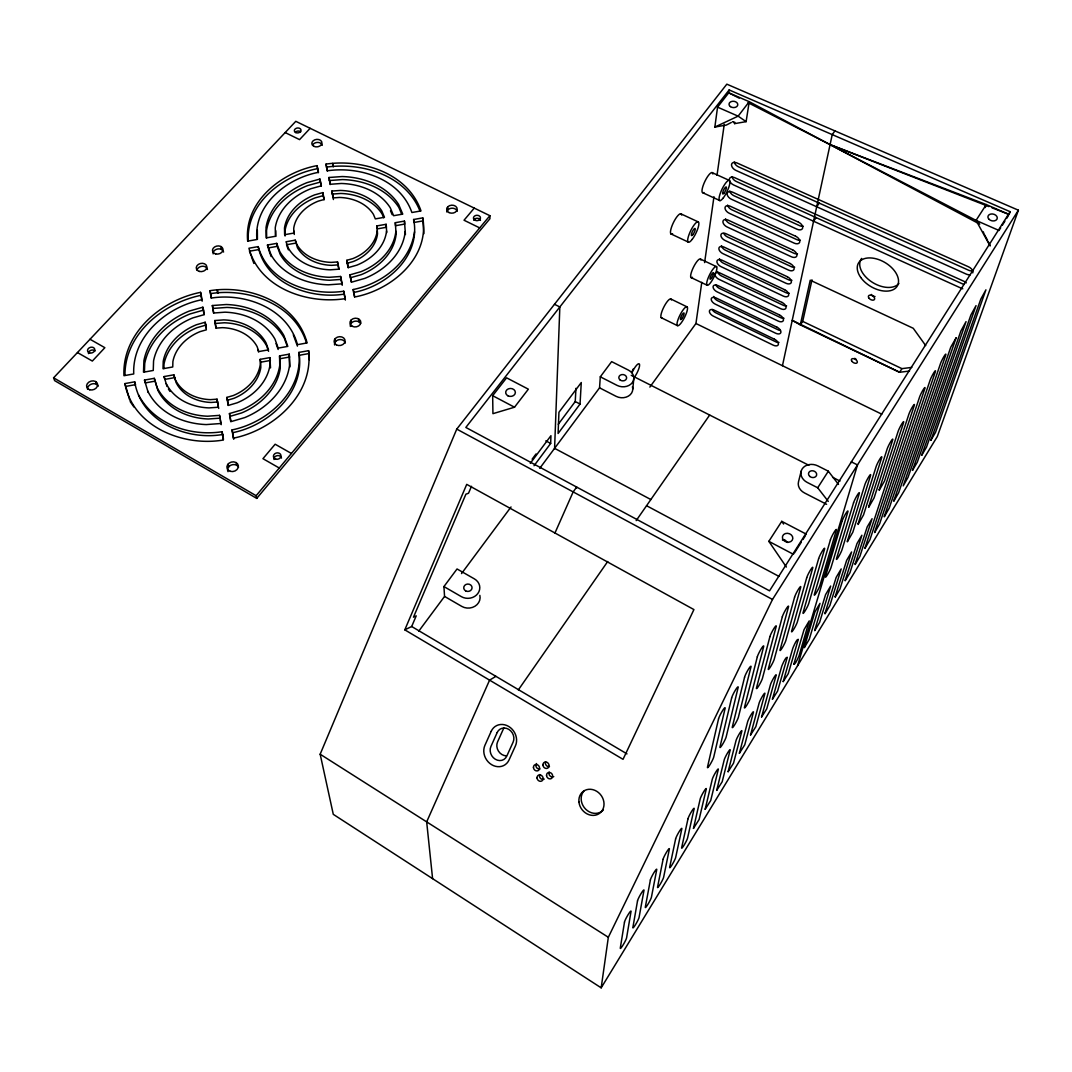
<?xml version="1.0" encoding="UTF-8"?>
<svg xmlns="http://www.w3.org/2000/svg" width="1072" height="1072" viewBox="0 0 1072 1072"><rect width="100%" height="100%" fill="white"/><g stroke="black" fill="none" stroke-linecap="round" stroke-linejoin="round"><path stroke-width="1.5" d="M163.869 368.567L164.003 364.118A54.23 43.429 -12.5 0 1 197.181 327.603L205.851 325.124L205.181 322.243L196.484 324.722A54.35 43.483 -12.4 0 0 163.225 361.277L163.011 368.714L172.753 366.972L172.887 361.626A44.461 35.577 -12.4 0 1 200.075 331.623L206.347 329.828L205.181 322.243M534.044 465.744L550.673 443.433L550.941 435.701L530.265 463.359M144.439 371.716L144.733 363.435A73.955 59.241 -12.5 0 1 190.066 313.935L203.546 310.103L202.863 307.208L189.355 311.041A74.129 59.308 -12.4 0 0 143.916 360.607L143.501 372.198L153.256 370.456L153.564 360.942A64.24 51.402 -12.4 0 1 192.906 317.861L204.015 314.699L202.863 307.208M554.572 448.887L559.839 306.954L554.479 304.287M124.955 375.388C124.647 334.022 163.292 302.894 201.255 295.269L200.571 292.348C161.403 300.066 122.074 332.99 123.95 375.696L133.732 373.954C132.111 336.059 166.964 306.726 201.71 299.758L200.571 292.348M558.271 424.271L575.235 401.544L575.959 388.305M580.046 404.037L581.279 382.53L558.941 412.278L558.097 433.49L580.046 404.037L575.235 401.544M576.602 488.055L576.669 487.063L573.158 491.914L554.921 533.092M539.739 468.317L599.543 387.836L600.307 376.821L611.643 361.626L628.353 370.081A11.135 9.058 4.8 0 1 632.319 382.61A11.135 9.058 4.8 0 1 617.07 385.384L600.307 376.821M632.775 389.096L633.86 378.094M731.345 122.463L726.347 125.062L714.85 127.045L717.557 107.146L728.746 92.808L729.148 89.941L1010.119 211.693L1009.141 214.494L992.002 207.807M601.178 987.835L608.333 937.276L772.497 599.462L1018.4 210.206L726.829 84.165L456.752 429.108L320.166 754.219L333.285 814.345L601.178 987.835L937.303 436.545L1018.4 210.206M649.86 387.086L695.942 323.503L701.785 282.338M704.599 262.586L713.965 196.739M717.007 175.339L724.257 124.298M732.565 121.659A4.328 3.149 5.3 0 1 734.642 123.628L746.112 121.645L749.234 101.693L728.746 92.808L739.171 98.142M782.453 365.713L832.234 134.603L834.927 130.905M909.512 371.046L899.609 372.279L792.221 320.354L800.302 324.883L802.7 321.386L811.986 279.846M801.173 471.184L798.506 481.784A11.712 9.608 14.5 0 0 804.523 492.973L826.592 504.296M414.529 231.807C410.308 262.452 382.021 283.651 353.184 289.534L354.484 296.917M851.141 462.648L851.369 461.858L857.493 464.926L797.568 665.725M985.262 207.566L986.267 204.564L830.076 144.626L748.109 102.711M404.801 629.84L466.722 484.37L693.919 609.579L623.033 759.324L404.801 629.84L411.675 626.504L416.204 615.877L413.484 617.177L465.905 494.179L468.518 493.254L471.492 486.299M503.813 728.009L497.555 741.918A9.501 8.268 58.2 0 0 506.279 755.854M1010.119 211.693L769.535 590.833L465.838 427.447L729.148 89.941M794.406 553.031L801.24 542.258M802.941 539.564L805.514 535.531M1000.685 227.8L998.997 230.467L976.043 220.403L986.267 204.564L1009.141 214.494M1002.374 225.147L1004.906 221.154M1006.608 218.487L1008.296 215.82M911.83 367.388L901.927 368.647L899.609 372.279L800.302 324.883L810.231 280.207L913.25 328.287L925.685 345.573M817.708 487.773L828.334 471.198L817.909 465.931A11.819 9.661 14.3 0 0 802.178 468.906A11.819 9.661 14.3 0 0 807.243 482.44L817.708 487.773L828.294 501.428M786.379 567.034L768.838 541.347L781.756 521.34L806.358 534.178M518.339 689.912L607.717 561.5M636.178 520.617L709.664 415.052M813.581 221.221L816.14 217.616M816.69 206.762L819.276 203.131M734.642 123.628L734.843 122.315L733.503 122.087M418.804 631.086L444.558 596.421L443.929 586.572L457.047 568.964L474.414 578.893A11.913 10.559 -1.7 0 1 477.857 593.499A11.913 10.559 -1.7 0 1 461.335 596.635L443.929 586.572M461.523 573.587L511.022 506.962M532.114 459.191L536.04 453.952M514.506 407.213L528.362 389.176L506.587 377.826L492.664 395.689L492.932 413.671L514.506 407.213L492.664 395.689M256.744 498.4L256.141 495.72L489.891 215.7L295.792 121.324L53.6 377.813L54.632 380.627L256.744 498.4L489.931 218.715L489.891 215.7M474.253 208.102L464.029 220.229L479.707 227.907M310.156 128.318L299.57 139.615L285.179 132.566M495.907 676.338L489.582 680.144L426.669 821.876L432.592 878.651M714.85 127.045L738.126 116.151L749.234 101.693L979.728 224.115L976.043 220.403L989.912 245.662M782.413 539.899L784.476 539.672L787.853 542.526M233.723 439.292L232.678 432.686C269.005 425.437 305.587 392.084 298.927 352.407L308.602 350.665L309.232 359.723M289.252 354.135L289.494 365.726A74.129 59.308 -12.4 0 1 244.805 417.571L230.735 421.711L229.448 413.564L240.945 410.174A64.24 51.402 -12.4 0 0 279.738 365.378L279.578 355.877L289.252 354.135L289.963 366.919M230.855 421.229L230.091 416.338L241.575 412.961A64.092 51.335 -12.5 0 0 280.261 368.219L279.578 355.877M308.602 350.665C313.774 394.576 273.481 430.153 233.334 438.18L232.034 429.926C267.558 422.676 303.162 391.253 298.927 352.407M269.889 357.606L269.983 365.043A54.35 43.483 -12.4 0 1 237.126 402.817L228.162 405.457L226.889 397.404L233.321 395.514A44.461 35.577 -12.4 0 0 260.241 364.694L260.188 359.348L269.889 357.606L270.533 367.884M353.532 292.468C386.898 286.358 421.108 256.114 413.631 219.492L422.783 217.897C429.725 258.164 391.173 290.217 354.792 296.957L353.184 289.534M351.294 282.164L349.995 274.834L360.822 271.739A60.782 46.726 -6.7 0 0 395.876 231.257M350.343 277.769L361.143 274.687A60.648 46.686 -6.7 0 0 396.117 234.259L395.3 222.695L404.466 221.087L404.693 224.088L395.555 225.696L395.3 222.695M347.315 263.725L346.846 260.295L352.902 258.58A42.076 32.348 -6.7 0 0 377.237 230.721M322.806 192.612L324.253 199.459L318.344 201.107A42.076 32.348 -6.7 0 0 293.728 228.269L293.849 233.08L284.629 234.688L284.495 227.988A51.429 39.53 -6.7 0 1 314.605 194.89L322.806 192.612L323.195 195.64L315.021 197.918A51.322 39.503 -6.7 0 0 284.978 230.976L285.072 236.001M319.925 179.051L307.195 182.575A70.136 53.922 -6.7 0 0 266.03 227.452L266.164 237.904L275.397 236.296L275.263 227.72A60.782 46.726 -6.7 0 1 310.893 188.712L321.359 185.818L319.925 179.051L321.185 186.139M320.314 182.079L307.624 185.59A69.988 53.881 -6.7 0 0 266.553 230.44L266.647 237.89M317.071 165.637C281.534 172.177 243.867 201.777 247.672 241.133L256.918 239.512C253.595 204.605 286.961 178.247 318.491 172.324L317.071 165.637L318.33 172.686M317.473 168.679C283.021 175.178 246.037 203.104 248.222 241.28M124.888 383.588L134.697 381.833L135.541 384.647L125.759 386.402L124.888 383.588C133.062 426.964 183.352 446.903 223.324 440.016L222.051 431.735C190.374 436.639 154.14 424.485 138.556 394.965M155.092 381.136L145.323 382.892L144.492 380.078L154.288 378.322L157.035 387.421A64.24 51.402 -12.4 0 0 207.606 416.217L219.532 415.36L220.202 418.134L208.303 418.991A64.092 51.335 -12.5 0 1 157.839 390.221L154.288 378.322M217.71 401.973L211.063 402.456A44.367 35.537 -12.5 0 1 176.183 382.731L174.602 377.639L164.847 379.394L164.07 376.567L173.838 374.825L175.419 379.917A44.461 35.577 -12.4 0 0 210.38 399.655L217.04 399.173L218.701 408.419M228.336 405.243L227.532 400.204L233.951 398.315A44.367 35.537 -12.5 0 0 260.804 367.535L260.751 362.189L270.425 360.46M280.087 358.731L289.748 356.989M299.41 355.261L309.044 353.532M258.205 246.614L248.932 248.235C259.746 288.435 307.597 304.528 345.331 298.632L343.75 291.209C310.317 296.287 268.08 282.043 258.205 246.614C265.776 283.879 309.996 299.503 344.112 294.13L345.385 300.066M267.477 245.006L276.737 243.384L279.779 251.572A60.782 46.726 -6.7 0 0 329.292 277.3L340.628 276.482L342.182 283.825L328.327 284.817A70.136 53.922 -6.7 0 1 271.136 254.989L267.477 245.006L268 247.967L277.233 246.359L280.274 254.533A60.648 46.686 -6.7 0 0 329.694 280.234L340.99 279.43L342.236 285.286M295.242 240.155L285.996 241.763L288.381 248.141A51.429 39.53 -6.7 0 0 330.256 269.822L339.074 269.179L337.533 261.93L331.194 262.385A42.076 32.348 -6.7 0 1 296.984 244.738L295.242 240.155L297.44 247.712A41.982 32.321 -6.7 0 0 331.583 265.347L337.908 264.891L338.832 269.233M376.955 225.897L386.134 224.289L386.402 227.291L377.237 228.885L376.955 225.897L377.518 233.709A41.982 32.321 -6.7 0 1 353.251 261.541L347.207 263.256L348.186 267.786M258.741 249.588L249.481 251.196L250.928 255.23M286.479 244.738L295.698 243.13M422.783 217.897L422.971 220.899L413.832 222.494L413.631 219.492M326.022 164.096C362.617 158.696 408.003 173.222 421.015 210.929L411.889 212.511C400.285 179.064 359.991 166.066 327.469 170.783L326.022 164.096L327.282 171.145M326.411 167.138C361.974 162.006 406.127 175.326 420.077 211.331M328.93 177.496L342.182 176.545A70.136 53.922 -6.7 0 1 398.596 204.417L402.764 214.105L393.625 215.7L390.235 207.727A60.782 46.726 -6.7 0 0 341.298 183.473L330.39 184.263L328.93 177.496L330.189 184.585M329.305 180.538L342.531 179.573A69.988 53.881 -6.7 0 1 398.838 207.432L401.799 214.346M331.864 191.057L340.4 190.441A51.429 39.53 -6.7 0 1 381.846 211.063L384.473 217.294L375.321 218.889L373.445 214.387A42.076 32.348 -6.7 0 0 339.502 197.449L333.338 197.891L331.864 191.057L333.419 199.539M332.24 194.072L340.762 193.456A51.322 39.503 -6.7 0 1 382.128 214.065L383.696 217.804M210.032 290.686C248.597 284.428 296.274 302.224 307.101 342.933L297.467 344.661C287.805 308.535 245.488 292.629 211.197 298.083L210.032 290.686L211.385 298.043M210.688 293.607C248.101 287.685 294.559 303.952 306.485 342.919M212.377 305.52L226.286 304.515A74.129 59.308 -12.4 0 1 283.933 335.616L287.819 346.39L278.171 348.105L275.008 339.261A64.24 51.402 -12.4 0 0 225.013 312.18L213.556 313.011L212.377 305.52L213.73 312.917M213.02 308.428L226.916 307.423A73.955 59.241 -12.5 0 1 284.442 338.497L287.216 346.176M214.748 320.541L223.713 319.898A54.35 43.483 -12.4 0 1 266.07 342.919L268.509 349.834L258.834 351.562L257.092 346.578A44.461 35.577 -12.4 0 0 222.413 327.657L215.941 328.126L214.748 320.541L216.115 327.965M215.392 323.436L224.356 322.779A54.23 43.429 -12.5 0 1 266.606 345.787L268.563 351.321M223.485 439.453L222.721 434.495C186.233 440.806 141.156 421.47 134.697 381.833M988.893 206.588L830.076 144.626L977.021 220.899M717.557 107.146L738.126 116.151L746.112 121.645M963.782 284.442L736.25 181.449A5.481 3.444 35.5 0 1 731.988 176.652M711.969 172.552L729.054 180.297M702.977 192.839L719.969 200.625M680.626 213.717L697.859 221.73M670.871 233.87L688.05 241.964M700.632 259.156L716.645 266.727A10.465 2.479 -63.7 0 1 710.79 282.392A10.465 2.479 -63.7 0 1 707.895 278.64A10.465 2.479 -63.7 0 1 716.645 266.74M802.7 321.386L901.927 368.647M690.958 277.501L706.93 285.125M671.045 299.101L687.192 306.927A10.586 2.559 -63.3 0 1 681.39 322.632A10.586 2.559 -63.3 0 1 678.174 319.201A10.586 2.559 -63.3 0 1 687.192 306.927M695.942 323.503L881.76 414.167M661.236 317.701L677.33 325.593M631.247 375.321L808.891 465.302M832.596 477.308L839.992 481.06M599.543 387.836L616.132 396.345A11.042 9.018 4.9 0 0 628.393 396.131A11.042 9.018 4.9 0 0 632.413 386.751M768.838 541.347L793.561 554.371M545.836 440.86L550.673 443.433M554.599 448.337L650.851 499.539M646.563 505.716L778.982 576.401M456.752 429.108L772.497 599.462M90.008 339.261L104.855 347.69L92.339 361.063L77.452 352.554M291.423 453.456L275.142 444.223L262.948 458.682L279.269 468.022M444.558 596.421L461.804 606.417A11.805 10.492 -1.6 0 0 474.95 606.243A11.805 10.492 -1.6 0 0 479.854 595.375M53.6 377.813L256.141 495.72M411.675 626.504L626.986 753.884M320.166 754.219L608.333 937.276M828.334 471.198L838.505 484.423M130.154 401.531L133.933 406.998M781.756 521.34L783.578 524.047M983.212 231.807L983.667 232.503M987.593 240.342L983.868 233.616M988.263 241.696L990.233 245.783M390.489 210.742L392.178 214.722M286.948 246.011L288.381 249.843M268.523 249.401L271.136 256.53M293.326 334.866L297.426 346.122M251.411 256.57L253.876 263.444M276.067 343.603L278.157 349.499M257.669 349.445L258.54 351.938M95.676 381.578L96.614 384.392M164.07 376.567L167.018 386.469M144.492 380.078L148.164 392.406M125.759 386.402L129.712 400.003M173.838 374.825L174.602 377.639M222.051 431.735L222.721 434.495M228.095 464.069L228.751 466.789M236.135 462.595L236.778 465.315M232.034 429.926L232.678 432.686M229.448 413.564L230.091 416.338M226.889 397.404L227.626 400.727M217.455 290.15L218.098 293.071M217.026 290.177L217.67 293.098M346.846 260.295L348.427 267.544L356.855 265.146A51.429 39.53 -6.7 0 0 386.55 230.989M349.995 274.834L351.589 282.164L364.815 278.372A70.136 53.922 -6.7 0 0 405.203 231.539M323.195 195.64L324.066 199.74M220.953 246.533L221.582 249.495M260.188 359.348L260.751 362.189M276.737 243.384L277.233 246.359M201.255 295.269L202.166 301.178M203.546 310.103L204.229 314.592M205.851 325.124L206.32 328.153M220.443 419.768L221.207 424.659M217.04 399.173L218.273 407.239L209 407.909A54.35 43.483 -12.4 0 1 166.24 383.655M219.532 415.36L220.792 423.52L206.213 424.579A74.129 59.308 -12.4 0 1 147.815 391.186M335.134 338.739L335.523 341.62M340.628 276.482L340.99 279.43M337.533 261.93L337.908 264.891M343.75 291.209L344.112 294.13M333.472 166.629L332.682 163.386L333.07 166.669M350.933 320.233L351.281 323.128M358.517 318.88L358.865 321.774M422.971 220.899L423.949 233.642M404.466 221.087L405.43 234.527M386.134 224.289L386.724 232.637M447.6 207.043L447.734 210.058M294.197 231.244L294.277 234.46M275.759 230.708L275.852 236.416M257.347 230.158L257.427 239.404M603.362 809.923A13.628 11.872 53 0 1 585.727 809.239A13.628 11.872 53 0 1 584.012 790.841M553.755 776.637A3.363 2.935 55.5 0 1 549.172 772.095M549.467 766.534A3.35 2.935 55.9 0 1 545.594 761.71M539.98 769.013A3.35 2.921 56.2 0 1 536.536 763.532M544.254 779.076A3.35 2.921 55.9 0 1 539.685 774.547M715.922 285.072A5.079 2.948 34.7 0 0 719.54 288.475L780.604 317.634A5.172 3.002 33 0 0 784.034 318.29M692.512 277.313A10.425 2.559 -63.7 0 1 693.396 267.384A10.425 2.559 -63.7 0 1 700.927 260.04M719.459 258.767A5.172 3.055 34.9 0 0 723.479 263.23L785.763 292.602A5.266 3.122 33.1 0 0 789.26 293.232M712.197 309.46A4.998 2.841 34.6 0 0 715.748 312.796L775.632 341.74A5.079 2.894 33 0 0 778.996 342.41M727.647 205.1A5.373 3.31 35.3 0 0 731.828 209.777L796.697 239.565A5.467 3.39 33.2 0 0 800.355 240.141M661.92 317.875A10.546 2.653 -63.4 0 1 664.158 306.431A10.546 2.653 -63.4 0 1 671.38 299.932M725.543 218.902A5.32 3.243 35.2 0 0 729.684 223.525L793.883 253.22A5.427 3.323 33.2 0 0 797.501 253.809M717.503 271.551A5.132 3.002 34.8 0 0 721.496 275.96L783.15 305.239A5.226 3.069 33.1 0 0 786.62 305.882M734.226 162.006A5.534 3.511 35.7 0 0 738.528 166.857L968.579 270.211A5.95 3.792 27.9 0 0 972.76 270.868M723.814 233.468A5.266 3.176 35.1 0 0 727.58 237.019L791.123 266.606A5.373 3.256 33.2 0 0 794.7 267.209M632.024 372.681A9.152 2.305 -62.8 0 1 639.408 364.091A9.152 2.305 -62.8 0 1 634.423 377.197M633.297 368.929A9.152 2.318 -62.8 0 1 632.266 371.046M713.711 296.435A5.038 2.894 34.7 0 0 717.637 300.736L778.098 329.801A5.132 2.948 33 0 0 780.443 330.484M721.443 245.729A5.226 3.122 35 0 0 725.516 250.245L788.416 279.725A5.32 3.189 33.1 0 0 791.953 280.341M729.791 191.017A5.427 3.377 35.4 0 0 734.012 195.761L799.565 225.643A5.521 3.457 33.3 0 0 803.263 226.205M672.6 233.803A11.283 2.988 -64.1 0 1 673.377 222.681A11.283 2.988 -64.1 0 1 681.658 215.07M703.929 192.518A11.149 2.881 -64.5 0 1 704.961 181.222A11.149 2.881 -64.5 0 1 712.893 174.012M898.885 283.504A22.512 13.963 30.6 0 1 871.482 281.748A22.512 13.963 30.6 0 1 861.633 258.419M970.321 274.713A5.95 3.779 28 0 1 966.14 274.043L735.874 170.381A5.534 3.511 35.7 0 1 731.546 164.472A5.534 3.511 35.7 0 1 737.013 162.971L968.565 266.834A5.95 3.779 28 0 1 972.773 272.891M875.007 296.529A3.457 2.104 30.7 0 1 871.348 294.452M962.777 288.77A5.896 3.698 28.1 0 1 961.356 288.261L733.623 184.947A5.481 3.43 35.6 0 1 729.335 179.131A5.481 3.43 35.6 0 1 734.735 177.697L963.728 281.199A5.896 3.698 28.1 0 1 966.261 282.887M856.166 359.281A3.296 1.903 30.9 0 1 854.759 358.316M295.416 132.191A3.35 2.466 -7.2 0 1 300.723 131.802M473.717 220.189A3.497 2.693 -1.8 0 1 477.228 218.286A3.497 2.693 -1.8 0 1 480.457 220.376M273.976 459.499A3.832 3.203 -11.6 0 1 277.192 455.654A3.832 3.203 -11.6 0 1 281.507 458.106M88.48 353.599A3.698 2.881 -16.4 0 1 90.865 350.343A3.698 2.881 -16.4 0 1 95.086 350.959M228.001 471.653A5.775 4.811 -13.9 0 1 231.11 465.101A5.775 4.811 -13.9 0 1 238.574 467.178M334.571 344.956A5.494 4.422 -7.4 0 1 339.074 339.663A5.494 4.422 -7.4 0 1 345.372 343.027M87.542 389.216A5.628 4.449 -17.1 0 1 91.87 383.95A5.628 4.449 -17.1 0 1 98.249 386.121M196.98 270.238A5.333 4.114 -11.5 0 1 202.273 266.258A5.333 4.114 -11.5 0 1 207.472 269.474M312.582 145.082A5.065 3.752 -6.7 0 1 317.808 142.415A5.065 3.752 -6.7 0 1 322.27 145.336M213.14 253.876A5.293 4.06 -10.7 0 1 217.71 248.959A5.293 4.06 -10.7 0 1 223.579 252.054M446.863 212.042A5.226 4.007 -2.7 0 1 451.714 208.209A5.226 4.007 -2.7 0 1 457.181 211.291M350.356 326.424A5.454 4.355 -6.6 0 1 354.108 321.372A5.454 4.355 -6.6 0 1 360.661 323.436M170.019 391.468A54.23 43.429 -12.5 0 1 168.411 389.015M912.513 470.34L917.31 462.179L966.046 321.613L960.874 331.007L912.513 470.34M921.732 455.265L926.476 447.185L976.043 305.627L970.91 314.94L921.732 455.265M930.844 440.351L935.548 432.338L985.918 289.829L980.826 299.075L930.844 440.351M693.477 828.388L699.105 819.531L706.274 789.046A6.231 0.724 -61.1 0 0 703.795 791.592A6.231 0.724 -61.1 0 0 700.217 798.895L693.477 828.388M956.09 337.881L908.038 477.348L903.2 485.871L950.73 347.248L956.09 337.881M705.162 809.266L710.709 800.543L718.28 769.522A6.177 0.71 -61.2 0 0 715.868 771.974A6.177 0.71 -61.2 0 0 712.29 779.25L705.162 809.266M716.699 790.386L722.18 781.769L730.126 750.239A6.137 0.697 -61.2 0 0 727.781 752.598A6.137 0.697 -61.2 0 0 724.216 759.86L716.699 790.386M728.116 771.706L733.516 763.21L741.837 731.198A6.097 0.697 -61.3 0 0 739.559 733.462A6.097 0.697 -61.3 0 0 735.995 740.698L728.116 771.706M739.399 753.254L744.732 744.879L753.402 712.384A6.057 0.683 -61.4 0 0 751.191 714.555A6.057 0.683 -61.4 0 0 747.64 721.764L739.399 753.254M750.534 735.03L755.8 726.762L764.832 693.812A6.003 0.683 -61.5 0 0 762.674 695.875A6.003 0.683 -61.5 0 0 759.137 703.071L750.534 735.03M624.494 922.067L620.286 948.117A6.325 0.71 -60.5 0 0 623.127 944.901A6.325 0.71 -60.5 0 0 626.597 937.799L631.033 911.441A6.539 0.764 -60.6 0 0 628.112 914.657A6.539 0.764 -60.6 0 0 624.494 922.067M761.562 717.007L766.748 708.847L776.115 675.44A5.976 0.67 -61.6 0 0 774.024 677.424A5.976 0.67 -61.6 0 0 770.487 684.593L761.562 717.007M637.518 900.882L632.869 927.548A6.271 0.697 -60.6 0 0 635.629 924.439A6.271 0.697 -60.6 0 0 639.086 917.351L643.977 890.39A6.486 0.75 -60.6 0 0 641.123 893.485A6.486 0.75 -60.6 0 0 637.518 900.882M772.443 699.185L777.575 691.145L787.277 657.297C785.803 656.6 782.694 663.849 781.716 666.342L772.443 699.185M650.382 879.965L645.29 907.234A6.218 0.697 -60.7 0 0 647.97 904.219A6.218 0.697 -60.7 0 0 651.441 897.157L656.747 869.593A6.432 0.75 -60.7 0 0 653.987 872.581A6.432 0.75 -60.7 0 0 650.382 879.965M783.203 681.578L788.268 673.631L798.292 639.368C796.911 638.537 793.762 645.88 792.798 648.305L783.203 681.578M663.086 859.302L657.551 887.16A6.164 0.683 -60.8 0 0 660.178 884.253A6.164 0.683 -60.8 0 0 663.635 877.218L669.37 849.078A6.378 0.737 -60.8 0 0 666.677 851.945A6.378 0.737 -60.8 0 0 663.086 859.302M793.856 664.171C795.21 664.774 798.158 657.9 799.122 655.528L809.226 620.889L804.054 629.639L793.856 664.171M675.615 838.907L669.665 867.328A6.11 0.683 -60.9 0 0 672.224 864.528A6.11 0.683 -60.9 0 0 675.668 857.506L681.832 828.817A6.325 0.737 -60.9 0 0 679.206 831.577A6.325 0.737 -60.9 0 0 675.615 838.907M804.375 646.952L804.348 647.649L809.306 639.22L820 603.362L814.881 612.018L804.375 646.952M687.996 818.78L681.645 847.738A6.07 0.67 -60.9 0 0 684.137 845.044A6.07 0.67 -60.9 0 0 687.581 838.036L694.133 808.797A6.271 0.724 -61 0 0 691.574 811.464A6.271 0.724 -61 0 0 687.996 818.78M814.774 629.934L814.733 630.644L819.638 622.309L830.666 586.036L825.587 594.612L814.774 629.934M718.535 718.897L707.493 767.123A6.459 0.777 -61.2 0 0 710.039 764.604A6.459 0.777 -61.2 0 0 713.751 757.006L725.101 708.364A6.807 0.871 -61.3 0 0 722.474 710.79A6.807 0.871 -61.3 0 0 718.535 718.897M825.065 613.104L824.998 613.841L829.862 605.573L841.198 568.91L836.173 577.393L825.065 613.104M847.443 540.931L847.336 541.829L852.83 532.208L870.504 475.646A6.285 0.737 -62.3 0 0 868.735 476.839A6.285 0.737 -62.3 0 0 864.89 484.638L847.443 540.931M835.235 596.461L835.155 597.225L839.966 589.037L851.597 551.973L846.639 560.388L835.235 596.461M731.64 697.912L719.982 746.943A6.405 0.764 -61.3 0 0 722.448 744.531A6.405 0.764 -61.3 0 0 726.159 736.946L738.126 687.527A6.754 0.858 -61.4 0 0 735.58 689.832A6.754 0.858 -61.4 0 0 731.64 697.912M858.19 523.551L858.082 524.463L863.523 514.935L881.64 457.824A6.244 0.724 -62.4 0 0 879.924 458.937A6.244 0.724 -62.4 0 0 876.092 466.709L858.19 523.551M845.285 580.006L845.205 580.783L849.975 572.676L861.888 535.236L856.984 543.571L845.285 580.006M744.571 677.223L732.31 727.017A6.365 0.75 -61.3 0 0 734.709 724.712A6.365 0.75 -61.3 0 0 738.407 717.155L750.963 666.972A6.7 0.844 -61.5 0 0 748.497 669.156A6.7 0.844 -61.5 0 0 744.571 677.223M868.816 506.373L868.695 507.311L874.095 497.85L892.628 440.23A6.218 0.724 -62.5 0 0 890.966 441.249A6.218 0.724 -62.5 0 0 887.147 449.007L868.816 506.373M855.242 563.738L855.134 564.529L859.851 556.502L872.072 518.701L867.194 526.942L855.242 563.738M757.328 656.801L744.477 707.346A6.311 0.75 -61.4 0 0 746.809 705.135A6.311 0.75 -61.4 0 0 750.507 697.604L763.639 646.697A6.646 0.831 -61.6 0 0 761.254 648.761A6.646 0.831 -61.6 0 0 757.328 656.801M879.321 489.395L879.174 490.36L884.534 480.98L903.495 422.864A6.191 0.71 -62.5 0 0 901.887 423.788A6.191 0.71 -62.5 0 0 898.081 431.52L879.321 489.395M865.077 547.645L864.957 548.449L869.955 539.658L914.215 405.698A6.151 0.697 -62.6 0 0 912.661 406.556A6.151 0.697 -62.6 0 0 908.868 414.248L865.077 547.645M769.91 636.647L756.497 687.916A6.271 0.737 -61.5 0 0 758.762 685.812A6.271 0.737 -61.5 0 0 762.447 678.308L776.141 626.678A6.606 0.817 -61.7 0 0 773.823 628.648A6.606 0.817 -61.7 0 0 769.91 636.647M874.806 531.725L874.672 532.556L879.63 523.833L924.801 388.747A6.124 0.697 -62.7 0 0 923.314 389.511A6.124 0.697 -62.7 0 0 919.521 397.189L874.806 531.725M782.332 616.775L768.356 668.74A6.231 0.724 -61.6 0 0 770.554 666.73A6.231 0.724 -61.6 0 0 774.239 659.24L788.483 606.926A6.553 0.817 -61.8 0 0 786.245 608.789A6.553 0.817 -61.8 0 0 782.332 616.775M884.427 515.98L884.293 516.825L889.197 508.168L935.266 371.997A6.097 0.683 -62.7 0 0 933.833 372.694A6.097 0.683 -62.7 0 0 930.054 380.346L884.427 515.98M794.593 597.144L780.081 649.806A6.191 0.724 -61.7 0 0 782.212 647.89A6.191 0.724 -61.7 0 0 785.883 640.413L800.663 587.443A6.512 0.804 -61.9 0 0 798.493 589.198A6.512 0.804 -61.9 0 0 794.593 597.144M893.954 500.396L893.793 501.267L898.671 492.678L945.611 355.448A6.07 0.67 -62.8 0 0 944.218 356.078A6.07 0.67 -62.8 0 0 940.452 363.703L893.954 500.396M806.693 577.781L791.659 631.1A6.151 0.71 -61.7 0 0 793.722 629.277A6.151 0.71 -61.7 0 0 797.394 621.827L812.683 568.2A6.472 0.791 -61.9 0 0 810.579 569.848A6.472 0.791 -61.9 0 0 806.693 577.781M818.633 558.673L803.089 612.621A6.11 0.71 -61.8 0 0 805.099 610.893A6.11 0.71 -61.8 0 0 808.744 603.469L824.542 549.212A6.432 0.777 -62 0 0 822.505 550.767A6.432 0.777 -62 0 0 818.633 558.673M830.425 539.806L814.372 594.37A6.07 0.697 -61.9 0 0 816.328 592.722A6.07 0.697 -61.9 0 0 819.973 585.325L836.254 530.466A6.392 0.764 -62.1 0 0 834.284 531.926A6.392 0.764 -62.1 0 0 830.425 539.806M842.056 521.18L825.534 576.334A6.03 0.683 -62 0 0 827.423 574.78A6.03 0.683 -62 0 0 831.055 567.41L847.818 511.96A6.352 0.764 -62.2 0 0 845.915 513.327A6.352 0.764 -62.2 0 0 842.056 521.18M853.553 502.795L836.549 558.525A6.003 0.683 -62 0 0 838.384 557.065A6.003 0.683 -62 0 0 842.016 549.708L859.235 493.683A6.325 0.75 -62.3 0 0 857.399 494.969A6.325 0.75 -62.3 0 0 853.553 502.795M491.217 731.278L484.919 745.321A14.579 12.663 58.4 0 0 491.566 764.644A14.579 12.663 58.4 0 0 509.026 759.994L515.418 745.911A14.606 12.73 58.5 0 0 508.771 726.494A14.606 12.73 58.5 0 0 491.217 731.278M497.207 732.484L490.909 746.501A9.581 8.321 58.4 0 0 495.277 759.217A9.581 8.321 58.4 0 0 506.761 756.149L513.126 742.105A9.608 8.375 58.5 0 0 508.758 729.349A9.608 8.375 58.5 0 0 497.207 732.484M798.466 222.159L732.511 192.129A5.427 3.363 35.4 0 0 727.164 193.496A5.427 3.363 35.4 0 0 731.412 199.245L797.019 229.22A5.534 3.444 33.3 0 0 802.687 227.947A5.534 3.444 33.3 0 0 798.466 222.159M795.585 236.215L730.327 206.28A5.373 3.296 35.3 0 0 725.034 207.579A5.373 3.296 35.3 0 0 729.241 213.248L794.164 243.13A5.481 3.377 33.3 0 0 799.766 241.924A5.481 3.377 33.3 0 0 795.585 236.215M792.757 249.977L728.183 220.149A5.333 3.229 35.2 0 0 722.943 221.395A5.333 3.229 35.2 0 0 727.124 226.983L791.377 256.771A5.427 3.31 33.2 0 0 796.911 255.618A5.427 3.31 33.2 0 0 792.757 249.977M789.997 263.484L726.079 233.75A5.28 3.176 35.1 0 0 720.907 234.942A5.28 3.176 35.1 0 0 725.034 240.463L788.63 270.131A5.373 3.243 33.2 0 0 794.111 269.045A5.373 3.243 33.2 0 0 789.997 263.484M787.29 276.723L724.015 247.096A5.226 3.109 35 0 0 718.897 248.222A5.226 3.109 35 0 0 722.997 253.675L785.95 283.249A5.333 3.176 33.1 0 0 791.364 282.204A5.333 3.176 33.1 0 0 787.29 276.723M784.624 289.708L721.992 260.188A5.186 3.055 34.9 0 0 716.927 261.26A5.186 3.055 34.9 0 0 720.987 266.633L783.31 296.1A5.28 3.122 33.1 0 0 788.67 295.122A5.28 3.122 33.1 0 0 784.624 289.708M782.011 302.438L720.009 273.025A5.132 2.988 34.8 0 0 714.997 274.043A5.132 2.988 34.8 0 0 719.031 279.363L780.738 308.723A5.226 3.055 33.1 0 0 786.031 307.785A5.226 3.055 33.1 0 0 782.011 302.438M779.451 314.94L718.052 285.634A5.092 2.935 34.8 0 0 713.108 286.599A5.092 2.935 34.8 0 0 717.101 291.852L778.192 321.091A5.186 3.002 33.1 0 0 783.431 320.22A5.186 3.002 33.1 0 0 779.451 314.94M776.945 327.201L716.15 298.003A5.038 2.881 34.7 0 0 711.245 298.927A5.038 2.881 34.7 0 0 715.198 304.1L775.713 333.245A5.132 2.948 33 0 0 780.885 332.414A5.132 2.948 33 0 0 776.945 327.201M774.48 339.234L714.26 310.156A4.998 2.827 34.6 0 0 709.409 311.027A4.998 2.827 34.6 0 0 713.336 316.146L773.26 345.171A5.092 2.894 33 0 0 778.393 344.38A5.092 2.894 33 0 0 774.48 339.234M507.927 395.809A4.851 3.993 0 0 0 515.364 392.607A4.851 3.993 0 0 0 508.275 388.908A4.851 3.993 0 0 0 507.927 395.809M465.61 590.846A4.167 3.698 -1.7 0 0 472.055 587.925A4.167 3.698 -1.7 0 0 466.012 584.454A4.167 3.698 -1.7 0 0 465.61 590.846M783.217 539.819A5.266 4.409 15.5 0 0 792.248 540.181A5.266 4.409 15.5 0 0 787.384 533.293A5.266 4.409 15.5 0 0 783.217 539.819M578.92 801.816A13.681 11.913 53.1 0 0 598.725 813.903A13.681 11.913 53.1 0 0 596.702 791.283A13.681 11.913 53.1 0 0 578.92 801.816M537.032 778.004A3.363 2.921 55.9 0 0 541.869 780.952A3.363 2.921 55.9 0 0 541.347 775.364A3.363 2.921 55.9 0 0 537.032 778.004M546.532 775.552A3.377 2.935 55.5 0 0 551.397 778.513A3.377 2.935 55.5 0 0 550.874 772.912A3.377 2.935 55.5 0 0 546.532 775.552M533.454 767.606A3.35 2.921 56.3 0 0 538.278 770.554A3.35 2.921 56.3 0 0 537.769 764.952A3.35 2.921 56.3 0 0 533.454 767.606M542.941 765.14A3.363 2.935 56 0 0 547.805 768.075A3.363 2.935 56 0 0 547.283 762.473A3.363 2.935 56 0 0 542.941 765.14M692.954 234.527A3.966 1.005 -64 0 0 695.125 228.537A3.966 1.005 -64 0 0 691.788 232.972A3.966 1.005 -64 0 0 692.954 234.527M619.951 379.863A3.899 3.162 4.8 0 0 626.477 378.657A3.899 3.162 4.8 0 0 621.747 374.61A3.899 3.162 4.8 0 0 619.951 379.863M711.446 278.184A3.658 0.871 -63.6 0 0 713.483 272.717A3.658 0.871 -63.6 0 0 710.414 276.898A3.658 0.871 -63.6 0 0 711.446 278.184M692.311 239.217A11.323 2.881 -64 0 0 698.542 222.065A11.323 2.881 -64 0 0 688.988 234.714A11.323 2.881 -64 0 0 692.311 239.217M681.966 318.491A3.712 0.898 -63.3 0 0 683.99 312.997A3.712 0.898 -63.3 0 0 680.827 317.312A3.712 0.898 -63.3 0 0 681.966 318.491M730.394 106.597A4.382 3.162 5.1 0 0 737.67 105.337A4.382 3.162 5.1 0 0 732.163 101.331A4.382 3.162 5.1 0 0 730.394 106.597M723.386 197.771A11.202 2.787 -64.4 0 0 729.67 180.686A11.202 2.787 -64.4 0 0 720.424 192.92A11.202 2.787 -64.4 0 0 723.386 197.771M724.123 193.027A3.913 0.978 -64.4 0 0 726.307 187.051A3.913 0.978 -64.4 0 0 723.077 191.352A3.913 0.978 -64.4 0 0 724.123 193.027M860.762 277.487A22.552 13.936 30.7 0 0 896.447 287.202A22.552 13.936 30.7 0 0 876.467 258.888A22.552 13.936 30.7 0 0 860.762 277.487M868.91 298.096A3.471 2.104 30.8 0 0 874.377 299.597A3.471 2.104 30.8 0 0 871.255 295.282A3.471 2.104 30.8 0 0 868.91 298.096M851.878 361.277A3.31 1.903 31 0 0 857.064 362.818A3.31 1.903 31 0 0 854.076 358.772A3.31 1.903 31 0 0 851.878 361.277M988.799 219.103A4.757 3.444 13 0 0 996.893 219.318A4.757 3.444 13 0 0 992.096 213.931A4.757 3.444 13 0 0 988.799 219.103M809.856 476.477A4.141 3.377 14.3 0 0 816.596 475.204A4.141 3.377 14.3 0 0 811.33 470.809A4.141 3.377 14.3 0 0 809.856 476.477M89.619 352.943A3.698 2.894 -16.3 0 0 94.792 349.472A3.698 2.894 -16.3 0 0 89.07 347.944A3.698 2.894 -16.3 0 0 89.619 352.943M295.684 132.553A3.363 2.479 -7.2 0 0 301.004 130.516A3.363 2.479 -7.2 0 0 296.328 128.251A3.363 2.479 -7.2 0 0 295.684 132.553M475.057 220.256A3.511 2.693 -1.8 0 0 480.47 218.072A3.511 2.693 -1.8 0 0 475.378 215.593A3.511 2.693 -1.8 0 0 475.057 220.256M275.785 459.151A3.832 3.203 -11.6 0 0 280.971 455.372A3.832 3.203 -11.6 0 0 274.834 453.697A3.832 3.203 -11.6 0 0 275.785 459.151M89.767 389.793A5.641 4.449 -17.1 0 0 97.632 384.433A5.641 4.449 -17.1 0 0 88.936 382.074A5.641 4.449 -17.1 0 0 89.767 389.793M199.472 271.444A5.347 4.114 -11.5 0 0 206.816 266.539A5.347 4.114 -11.5 0 0 198.36 264.409A5.347 4.114 -11.5 0 0 199.472 271.444M215.7 253.943A5.306 4.06 -10.7 0 0 222.963 249.093A5.306 4.06 -10.7 0 0 214.547 247.002A5.306 4.06 -10.7 0 0 215.7 253.943M313.922 146.341A5.065 3.752 -6.7 0 0 321.908 143.259A5.065 3.752 -6.7 0 0 314.82 139.802A5.065 3.752 -6.7 0 0 313.922 146.341M449.061 212.578A5.226 4.007 -2.7 0 0 457.168 209.321A5.226 4.007 -2.7 0 0 449.61 205.636A5.226 4.007 -2.7 0 0 449.061 212.578M352.232 326.277A5.467 4.368 -6.6 0 0 360.808 322.752A5.467 4.368 -6.6 0 0 353.09 318.706A5.467 4.368 -6.6 0 0 352.232 326.277M336.394 344.876A5.507 4.422 -7.4 0 0 345.05 341.298A5.507 4.422 -7.4 0 0 337.305 337.184A5.507 4.422 -7.4 0 0 336.394 344.876M230.453 471.358A5.789 4.811 -13.8 0 0 238.332 465.65A5.789 4.811 -13.8 0 0 229.14 463.117A5.789 4.811 -13.8 0 0 230.453 471.358"/></g></svg>
